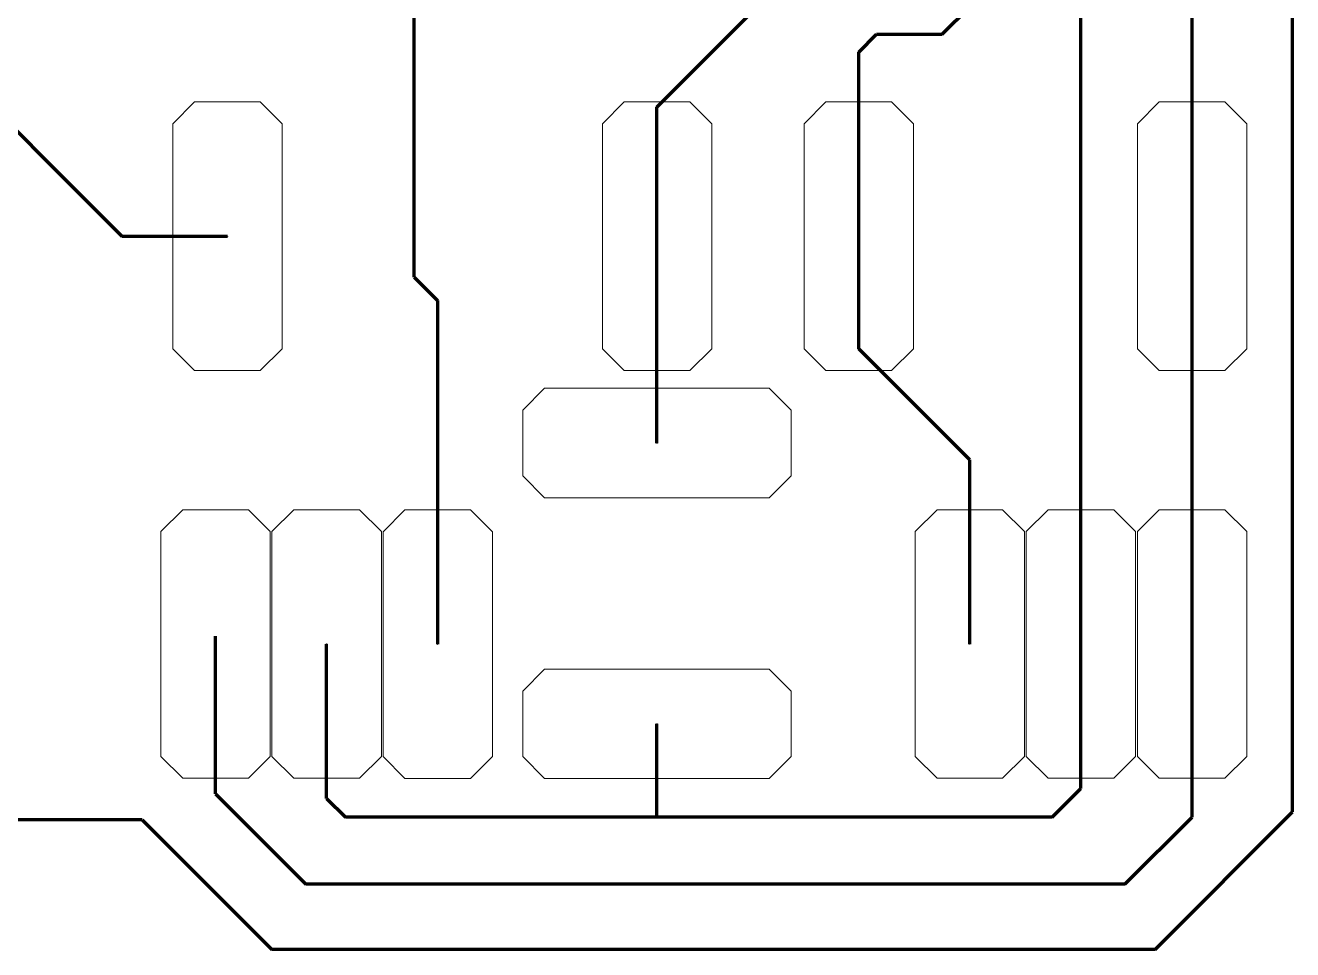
# Model space of a CAD drawing. Header units: millimetres. Extents: x -145 to 148, y -255 to 152.
# Drawn here: x -42.24 to -13.27, y -255.48 to -234.36 of the extents above; entities that cross this region are included whole.
import ezdxf

# ---------------------------------------------------------------- set-up
doc = ezdxf.new("R2010")
doc.units = ezdxf.units.MM
doc.header["$MEASUREMENT"] = 0
doc.layers.add('Layer 1', color=7, linetype='Continuous')

msp = doc.modelspace()

# ---------------------------------------------------------------- linework, layer by layer
at = {"layer": 'Layer 1', "color": 175, "lineweight": 120}
for points in [[(-13.2721, -252.3361), (-13.2721, -252.3361), (-13.2721, -213.023), (-13.2721, -213.023)], [(-15.5721, -252.4518), (-15.5721, -252.4518), (-15.5721, -226.2574), (-15.5721, -226.2574)], [(-18.1121, -251.8024), (-18.1121, -251.8024), (-18.1121, -227.0802), (-18.1121, -227.0802)], [(-33.3538, -240.1144), (-33.3538, -240.1144), (-33.3538, -230.6423), (-33.3538, -230.6423)], [(-21.2821, -234.5692), (-21.2821, -234.5692), (-20.6538, -233.9409), (-20.6538, -233.9409)], [(-27.804, -236.2317), (-27.804, -236.2317), (-25.7321, -234.1598), (-25.7321, -234.1598)], [(-23.1903, -234.9776), (-23.1903, -234.9776), (-22.7819, -234.5692), (-22.7819, -234.5692)], [(-22.7819, -234.5692), (-22.7819, -234.5692), (-21.2821, -234.5692), (-21.2821, -234.5692)], [(-44.1647, -235.0531), (-44.1647, -235.0531), (-40.0344, -239.1834), (-40.0344, -239.1834)], [(-23.1903, -241.7532), (-23.1903, -241.7532), (-23.1903, -234.9776), (-23.1903, -234.9776)], [(-27.804, -243.9083), (-27.804, -243.9083), (-27.804, -236.2317), (-27.804, -236.2317)], [(-40.0344, -239.1834), (-40.0344, -239.1834), (-37.624, -239.1834), (-37.624, -239.1834)], [(-33.3538, -240.1144), (-33.3538, -240.1144), (-32.8178, -240.6504), (-32.8178, -240.6504)], [(-32.8178, -240.6504), (-32.8178, -240.6504), (-32.8173, -248.5047), (-32.8173, -248.5047)], [(-20.6538, -244.2897), (-20.6538, -244.2897), (-23.1903, -241.7532), (-23.1903, -241.7532)], [(-20.6538, -248.4998), (-20.6538, -248.4998), (-20.6538, -244.2897), (-20.6538, -244.2897)], [(-37.8956, -251.9202), (-37.8956, -251.9202), (-37.8956, -248.3231), (-37.8956, -248.3231)], [(-35.3556, -252.0291), (-35.3556, -252.0291), (-35.3556, -248.4998), (-35.3556, -248.4998)], [(-27.804, -252.4589), (-27.804, -252.4589), (-27.804, -250.3229), (-27.804, -250.3229)], [(-37.8956, -251.9202), (-37.8956, -251.9202), (-35.8275, -253.9883), (-35.8275, -253.9883)], [(-35.3556, -252.0291), (-35.3556, -252.0291), (-34.9258, -252.4589), (-34.9258, -252.4589)], [(-18.7686, -252.4589), (-18.7686, -252.4589), (-18.1121, -251.8024), (-18.1121, -251.8024)], [(-39.5748, -252.518), (-39.5748, -252.518), (-53.5826, -252.518), (-53.5826, -252.518)], [(-39.5748, -252.518), (-39.5748, -252.518), (-36.6107, -255.4821), (-36.6107, -255.4821)], [(-18.7686, -252.4589), (-18.7686, -252.4589), (-34.9258, -252.4589), (-34.9258, -252.4589)], [(-17.1086, -253.9883), (-17.1086, -253.9883), (-15.5721, -252.4518), (-15.5721, -252.4518)], [(-16.4181, -255.4821), (-16.4181, -255.4821), (-13.2721, -252.3361), (-13.2721, -252.3361)], [(-17.1086, -253.9883), (-17.1086, -253.9883), (-35.8275, -253.9883), (-35.8275, -253.9883)], [(-16.4181, -255.4821), (-16.4181, -255.4821), (-36.6107, -255.4821), (-36.6107, -255.4821)]]:
    msp.add_open_spline(points, degree=3, dxfattribs=at)
at = {"layer": 'Layer 1', "lineweight": 9}
for points in [[(-38.8723, -236.6152), (-38.8723, -236.6152), (-38.8723, -241.7516), (-38.8723, -241.7516), (-38.8723, -241.7516), (-38.3723, -242.2516), (-38.3723, -242.2516), (-38.3723, -242.2516), (-36.8723, -242.2516), (-36.8723, -242.2516), (-36.8723, -242.2516), (-36.3723, -241.7516), (-36.3723, -241.7516), (-36.3723, -241.7516), (-36.3723, -236.6152), (-36.3723, -236.6152), (-36.3723, -236.6152), (-36.8723, -236.1152), (-36.8723, -236.1152), (-36.8723, -236.1152), (-38.3723, -236.1152), (-38.3723, -236.1152), (-38.3723, -236.1152), (-38.8723, -236.6152), (-38.8723, -236.6152)], [(-29.0523, -236.6152), (-29.0523, -236.6152), (-29.0523, -241.7516), (-29.0523, -241.7516), (-29.0523, -241.7516), (-28.5523, -242.2516), (-28.5523, -242.2516), (-28.5523, -242.2516), (-27.0523, -242.2516), (-27.0523, -242.2516), (-27.0523, -242.2516), (-26.5523, -241.7516), (-26.5523, -241.7516), (-26.5523, -241.7516), (-26.5523, -236.6152), (-26.5523, -236.6152), (-26.5523, -236.6152), (-27.0523, -236.1152), (-27.0523, -236.1152), (-27.0523, -236.1152), (-28.5523, -236.1152), (-28.5523, -236.1152), (-28.5523, -236.1152), (-29.0523, -236.6152), (-29.0523, -236.6152)], [(-24.4403, -236.6152), (-24.4403, -236.6152), (-24.4403, -241.7516), (-24.4403, -241.7516), (-24.4403, -241.7516), (-23.9403, -242.2516), (-23.9403, -242.2516), (-23.9403, -242.2516), (-22.4403, -242.2516), (-22.4403, -242.2516), (-22.4403, -242.2516), (-21.9403, -241.7516), (-21.9403, -241.7516), (-21.9403, -241.7516), (-21.9403, -236.6152), (-21.9403, -236.6152), (-21.9403, -236.6152), (-22.4403, -236.1152), (-22.4403, -236.1152), (-22.4403, -236.1152), (-23.9403, -236.1152), (-23.9403, -236.1152), (-23.9403, -236.1152), (-24.4403, -236.6152), (-24.4403, -236.6152)], [(-16.8203, -236.6152), (-16.8203, -236.6152), (-16.8203, -241.7516), (-16.8203, -241.7516), (-16.8203, -241.7516), (-16.3203, -242.2516), (-16.3203, -242.2516), (-16.3203, -242.2516), (-14.8203, -242.2516), (-14.8203, -242.2516), (-14.8203, -242.2516), (-14.3203, -241.7516), (-14.3203, -241.7516), (-14.3203, -241.7516), (-14.3203, -236.6152), (-14.3203, -236.6152), (-14.3203, -236.6152), (-14.8203, -236.1152), (-14.8203, -236.1152), (-14.8203, -236.1152), (-16.3203, -236.1152), (-16.3203, -236.1152), (-16.3203, -236.1152), (-16.8203, -236.6152), (-16.8203, -236.6152)], [(-30.3722, -245.1566), (-30.3722, -245.1566), (-25.2358, -245.1566), (-25.2358, -245.1566), (-25.2358, -245.1566), (-24.7358, -244.6566), (-24.7358, -244.6566), (-24.7358, -244.6566), (-24.7358, -243.1566), (-24.7358, -243.1566), (-24.7358, -243.1566), (-25.2358, -242.6566), (-25.2358, -242.6566), (-25.2358, -242.6566), (-30.3722, -242.6566), (-30.3722, -242.6566), (-30.3722, -242.6566), (-30.8722, -243.1566), (-30.8722, -243.1566), (-30.8722, -243.1566), (-30.8722, -244.6566), (-30.8722, -244.6566), (-30.8722, -244.6566), (-30.3722, -245.1566), (-30.3722, -245.1566)], [(-39.1439, -245.9316), (-39.1439, -245.9316), (-39.1439, -251.068), (-39.1439, -251.068), (-39.1439, -251.068), (-38.6439, -251.568), (-38.6439, -251.568), (-38.6439, -251.568), (-37.1439, -251.568), (-37.1439, -251.568), (-37.1439, -251.568), (-36.6439, -251.068), (-36.6439, -251.068), (-36.6439, -251.068), (-36.6439, -245.9316), (-36.6439, -245.9316), (-36.6439, -245.9316), (-37.1439, -245.4316), (-37.1439, -245.4316), (-37.1439, -245.4316), (-38.6439, -245.4316), (-38.6439, -245.4316), (-38.6439, -245.4316), (-39.1439, -245.9316), (-39.1439, -245.9316)], [(-36.6039, -245.9316), (-36.6039, -245.9316), (-36.6039, -251.068), (-36.6039, -251.068), (-36.6039, -251.068), (-36.1039, -251.568), (-36.1039, -251.568), (-36.1039, -251.568), (-34.6039, -251.568), (-34.6039, -251.568), (-34.6039, -251.568), (-34.1039, -251.068), (-34.1039, -251.068), (-34.1039, -251.068), (-34.1039, -245.9316), (-34.1039, -245.9316), (-34.1039, -245.9316), (-34.6039, -245.4316), (-34.6039, -245.4316), (-34.6039, -245.4316), (-36.1039, -245.4316), (-36.1039, -245.4316), (-36.1039, -245.4316), (-36.6039, -245.9316), (-36.6039, -245.9316)], [(-34.0656, -245.9365), (-34.0656, -245.9365), (-34.0656, -251.0729), (-34.0656, -251.0729), (-34.0656, -251.0729), (-33.5656, -251.5729), (-33.5656, -251.5729), (-33.5656, -251.5729), (-32.0656, -251.5729), (-32.0656, -251.5729), (-32.0656, -251.5729), (-31.5656, -251.0729), (-31.5656, -251.0729), (-31.5656, -251.0729), (-31.5656, -245.9365), (-31.5656, -245.9365), (-31.5656, -245.9365), (-32.0656, -245.4365), (-32.0656, -245.4365), (-32.0656, -245.4365), (-33.5656, -245.4365), (-33.5656, -245.4365), (-33.5656, -245.4365), (-34.0656, -245.9365), (-34.0656, -245.9365)], [(-21.9021, -245.9316), (-21.9021, -245.9316), (-21.9021, -251.068), (-21.9021, -251.068), (-21.9021, -251.068), (-21.4021, -251.568), (-21.4021, -251.568), (-21.4021, -251.568), (-19.9021, -251.568), (-19.9021, -251.568), (-19.9021, -251.568), (-19.4021, -251.068), (-19.4021, -251.068), (-19.4021, -251.068), (-19.4021, -245.9316), (-19.4021, -245.9316), (-19.4021, -245.9316), (-19.9021, -245.4316), (-19.9021, -245.4316), (-19.9021, -245.4316), (-21.4021, -245.4316), (-21.4021, -245.4316), (-21.4021, -245.4316), (-21.9021, -245.9316), (-21.9021, -245.9316)], [(-19.3621, -245.9316), (-19.3621, -245.9316), (-19.3621, -251.068), (-19.3621, -251.068), (-19.3621, -251.068), (-18.8621, -251.568), (-18.8621, -251.568), (-18.8621, -251.568), (-17.3621, -251.568), (-17.3621, -251.568), (-17.3621, -251.568), (-16.8621, -251.068), (-16.8621, -251.068), (-16.8621, -251.068), (-16.8621, -245.9316), (-16.8621, -245.9316), (-16.8621, -245.9316), (-17.3621, -245.4316), (-17.3621, -245.4316), (-17.3621, -245.4316), (-18.8621, -245.4316), (-18.8621, -245.4316), (-18.8621, -245.4316), (-19.3621, -245.9316), (-19.3621, -245.9316)], [(-16.8221, -245.9316), (-16.8221, -245.9316), (-16.8221, -251.068), (-16.8221, -251.068), (-16.8221, -251.068), (-16.3221, -251.568), (-16.3221, -251.568), (-16.3221, -251.568), (-14.8221, -251.568), (-14.8221, -251.568), (-14.8221, -251.568), (-14.3221, -251.068), (-14.3221, -251.068), (-14.3221, -251.068), (-14.3221, -245.9316), (-14.3221, -245.9316), (-14.3221, -245.9316), (-14.8221, -245.4316), (-14.8221, -245.4316), (-14.8221, -245.4316), (-16.3221, -245.4316), (-16.3221, -245.4316), (-16.3221, -245.4316), (-16.8221, -245.9316), (-16.8221, -245.9316)], [(-30.3722, -251.5729), (-30.3722, -251.5729), (-25.2358, -251.5729), (-25.2358, -251.5729), (-25.2358, -251.5729), (-24.7358, -251.0729), (-24.7358, -251.0729), (-24.7358, -251.0729), (-24.7358, -249.5729), (-24.7358, -249.5729), (-24.7358, -249.5729), (-25.2358, -249.0729), (-25.2358, -249.0729), (-25.2358, -249.0729), (-30.3722, -249.0729), (-30.3722, -249.0729), (-30.3722, -249.0729), (-30.8722, -249.5729), (-30.8722, -249.5729), (-30.8722, -249.5729), (-30.8722, -251.0729), (-30.8722, -251.0729), (-30.8722, -251.0729), (-30.3722, -251.5729), (-30.3722, -251.5729)]]:
    msp.add_open_spline(points, degree=3, knots=[0, 0, 0, 0, 0.125, 0.125, 0.125, 0.25, 0.25, 0.25, 0.375, 0.375, 0.375, 0.5, 0.5, 0.5, 0.625, 0.625, 0.625, 0.75, 0.75, 0.75, 0.875, 0.875, 0.875, 1, 1, 1, 1], dxfattribs=at)
at = {"layer": 'Layer 1', "color": 5}
for points in [[(-37.6223, -239.1817), (-37.6223, -239.1817), (-37.6258, -239.1817), (-37.6258, -239.1817), (-37.6258, -239.1817), (-37.6258, -239.1852), (-37.6258, -239.1852), (-37.6258, -239.1852), (-37.6223, -239.1852), (-37.6223, -239.1852), (-37.6223, -239.1852), (-37.6223, -239.1817), (-37.6223, -239.1817)], [(-27.8023, -239.1817), (-27.8023, -239.1817), (-27.8058, -239.1817), (-27.8058, -239.1817), (-27.8058, -239.1817), (-27.8058, -239.1852), (-27.8058, -239.1852), (-27.8058, -239.1852), (-27.8023, -239.1852), (-27.8023, -239.1852), (-27.8023, -239.1852), (-27.8023, -239.1817), (-27.8023, -239.1817)], [(-23.1903, -239.1817), (-23.1903, -239.1817), (-23.1938, -239.1817), (-23.1938, -239.1817), (-23.1938, -239.1817), (-23.1938, -239.1852), (-23.1938, -239.1852), (-23.1938, -239.1852), (-23.1903, -239.1852), (-23.1903, -239.1852), (-23.1903, -239.1852), (-23.1903, -239.1817), (-23.1903, -239.1817)], [(-15.5703, -239.1817), (-15.5703, -239.1817), (-15.5738, -239.1817), (-15.5738, -239.1817), (-15.5738, -239.1817), (-15.5738, -239.1852), (-15.5738, -239.1852), (-15.5738, -239.1852), (-15.5703, -239.1852), (-15.5703, -239.1852), (-15.5703, -239.1852), (-15.5703, -239.1817), (-15.5703, -239.1817)], [(-27.8057, -243.9066), (-27.8057, -243.9066), (-27.8057, -243.9101), (-27.8057, -243.9101), (-27.8057, -243.9101), (-27.8022, -243.9101), (-27.8022, -243.9101), (-27.8022, -243.9101), (-27.8022, -243.9066), (-27.8022, -243.9066), (-27.8022, -243.9066), (-27.8057, -243.9066), (-27.8057, -243.9066)], [(-37.8939, -248.4981), (-37.8939, -248.4981), (-37.8974, -248.4981), (-37.8974, -248.4981), (-37.8974, -248.4981), (-37.8974, -248.5016), (-37.8974, -248.5016), (-37.8974, -248.5016), (-37.8939, -248.5016), (-37.8939, -248.5016), (-37.8939, -248.5016), (-37.8939, -248.4981), (-37.8939, -248.4981)], [(-35.3539, -248.4981), (-35.3539, -248.4981), (-35.3574, -248.4981), (-35.3574, -248.4981), (-35.3574, -248.4981), (-35.3574, -248.5016), (-35.3574, -248.5016), (-35.3574, -248.5016), (-35.3539, -248.5016), (-35.3539, -248.5016), (-35.3539, -248.5016), (-35.3539, -248.4981), (-35.3539, -248.4981)], [(-32.8156, -248.503), (-32.8156, -248.503), (-32.8191, -248.503), (-32.8191, -248.503), (-32.8191, -248.503), (-32.8191, -248.5065), (-32.8191, -248.5065), (-32.8191, -248.5065), (-32.8156, -248.5065), (-32.8156, -248.5065), (-32.8156, -248.5065), (-32.8156, -248.503), (-32.8156, -248.503)], [(-20.6521, -248.4981), (-20.6521, -248.4981), (-20.6556, -248.4981), (-20.6556, -248.4981), (-20.6556, -248.4981), (-20.6556, -248.5016), (-20.6556, -248.5016), (-20.6556, -248.5016), (-20.6521, -248.5016), (-20.6521, -248.5016), (-20.6521, -248.5016), (-20.6521, -248.4981), (-20.6521, -248.4981)], [(-18.1121, -248.4981), (-18.1121, -248.4981), (-18.1156, -248.4981), (-18.1156, -248.4981), (-18.1156, -248.4981), (-18.1156, -248.5016), (-18.1156, -248.5016), (-18.1156, -248.5016), (-18.1121, -248.5016), (-18.1121, -248.5016), (-18.1121, -248.5016), (-18.1121, -248.4981), (-18.1121, -248.4981)], [(-15.5721, -248.4981), (-15.5721, -248.4981), (-15.5756, -248.4981), (-15.5756, -248.4981), (-15.5756, -248.4981), (-15.5756, -248.5016), (-15.5756, -248.5016), (-15.5756, -248.5016), (-15.5721, -248.5016), (-15.5721, -248.5016), (-15.5721, -248.5016), (-15.5721, -248.4981), (-15.5721, -248.4981)], [(-27.8057, -250.3229), (-27.8057, -250.3229), (-27.8057, -250.3264), (-27.8057, -250.3264), (-27.8057, -250.3264), (-27.8022, -250.3264), (-27.8022, -250.3264), (-27.8022, -250.3264), (-27.8022, -250.3229), (-27.8022, -250.3229), (-27.8022, -250.3229), (-27.8057, -250.3229), (-27.8057, -250.3229)]]:
    msp.add_open_spline(points, degree=3, knots=[0, 0, 0, 0, 0.25, 0.25, 0.25, 0.5, 0.5, 0.5, 0.75, 0.75, 0.75, 1, 1, 1, 1], dxfattribs=at)
at = {"layer": 'Layer 1', "color": 5, "lineweight": 9}
for points in [[(-37.6223, -239.1817), (-37.6223, -239.1817), (-37.6258, -239.1817), (-37.6258, -239.1817), (-37.6258, -239.1817), (-37.6258, -239.1852), (-37.6258, -239.1852), (-37.6258, -239.1852), (-37.6223, -239.1852), (-37.6223, -239.1852), (-37.6223, -239.1852), (-37.6223, -239.1817), (-37.6223, -239.1817)], [(-27.8023, -239.1817), (-27.8023, -239.1817), (-27.8058, -239.1817), (-27.8058, -239.1817), (-27.8058, -239.1817), (-27.8058, -239.1852), (-27.8058, -239.1852), (-27.8058, -239.1852), (-27.8023, -239.1852), (-27.8023, -239.1852), (-27.8023, -239.1852), (-27.8023, -239.1817), (-27.8023, -239.1817)], [(-23.1903, -239.1817), (-23.1903, -239.1817), (-23.1938, -239.1817), (-23.1938, -239.1817), (-23.1938, -239.1817), (-23.1938, -239.1852), (-23.1938, -239.1852), (-23.1938, -239.1852), (-23.1903, -239.1852), (-23.1903, -239.1852), (-23.1903, -239.1852), (-23.1903, -239.1817), (-23.1903, -239.1817)], [(-15.5703, -239.1817), (-15.5703, -239.1817), (-15.5738, -239.1817), (-15.5738, -239.1817), (-15.5738, -239.1817), (-15.5738, -239.1852), (-15.5738, -239.1852), (-15.5738, -239.1852), (-15.5703, -239.1852), (-15.5703, -239.1852), (-15.5703, -239.1852), (-15.5703, -239.1817), (-15.5703, -239.1817)], [(-27.8057, -243.9066), (-27.8057, -243.9066), (-27.8057, -243.9101), (-27.8057, -243.9101), (-27.8057, -243.9101), (-27.8022, -243.9101), (-27.8022, -243.9101), (-27.8022, -243.9101), (-27.8022, -243.9066), (-27.8022, -243.9066), (-27.8022, -243.9066), (-27.8057, -243.9066), (-27.8057, -243.9066)], [(-37.8939, -248.4981), (-37.8939, -248.4981), (-37.8974, -248.4981), (-37.8974, -248.4981), (-37.8974, -248.4981), (-37.8974, -248.5016), (-37.8974, -248.5016), (-37.8974, -248.5016), (-37.8939, -248.5016), (-37.8939, -248.5016), (-37.8939, -248.5016), (-37.8939, -248.4981), (-37.8939, -248.4981)], [(-35.3539, -248.4981), (-35.3539, -248.4981), (-35.3574, -248.4981), (-35.3574, -248.4981), (-35.3574, -248.4981), (-35.3574, -248.5016), (-35.3574, -248.5016), (-35.3574, -248.5016), (-35.3539, -248.5016), (-35.3539, -248.5016), (-35.3539, -248.5016), (-35.3539, -248.4981), (-35.3539, -248.4981)], [(-32.8156, -248.503), (-32.8156, -248.503), (-32.8191, -248.503), (-32.8191, -248.503), (-32.8191, -248.503), (-32.8191, -248.5065), (-32.8191, -248.5065), (-32.8191, -248.5065), (-32.8156, -248.5065), (-32.8156, -248.5065), (-32.8156, -248.5065), (-32.8156, -248.503), (-32.8156, -248.503)], [(-20.6521, -248.4981), (-20.6521, -248.4981), (-20.6556, -248.4981), (-20.6556, -248.4981), (-20.6556, -248.4981), (-20.6556, -248.5016), (-20.6556, -248.5016), (-20.6556, -248.5016), (-20.6521, -248.5016), (-20.6521, -248.5016), (-20.6521, -248.5016), (-20.6521, -248.4981), (-20.6521, -248.4981)], [(-18.1121, -248.4981), (-18.1121, -248.4981), (-18.1156, -248.4981), (-18.1156, -248.4981), (-18.1156, -248.4981), (-18.1156, -248.5016), (-18.1156, -248.5016), (-18.1156, -248.5016), (-18.1121, -248.5016), (-18.1121, -248.5016), (-18.1121, -248.5016), (-18.1121, -248.4981), (-18.1121, -248.4981)], [(-15.5721, -248.4981), (-15.5721, -248.4981), (-15.5756, -248.4981), (-15.5756, -248.4981), (-15.5756, -248.4981), (-15.5756, -248.5016), (-15.5756, -248.5016), (-15.5756, -248.5016), (-15.5721, -248.5016), (-15.5721, -248.5016), (-15.5721, -248.5016), (-15.5721, -248.4981), (-15.5721, -248.4981)], [(-27.8057, -250.3229), (-27.8057, -250.3229), (-27.8057, -250.3264), (-27.8057, -250.3264), (-27.8057, -250.3264), (-27.8022, -250.3264), (-27.8022, -250.3264), (-27.8022, -250.3264), (-27.8022, -250.3229), (-27.8022, -250.3229), (-27.8022, -250.3229), (-27.8057, -250.3229), (-27.8057, -250.3229)]]:
    msp.add_open_spline(points, degree=3, knots=[0, 0, 0, 0, 0.25, 0.25, 0.25, 0.5, 0.5, 0.5, 0.75, 0.75, 0.75, 1, 1, 1, 1], dxfattribs=at)

doc.saveas('drawing.dxf')
